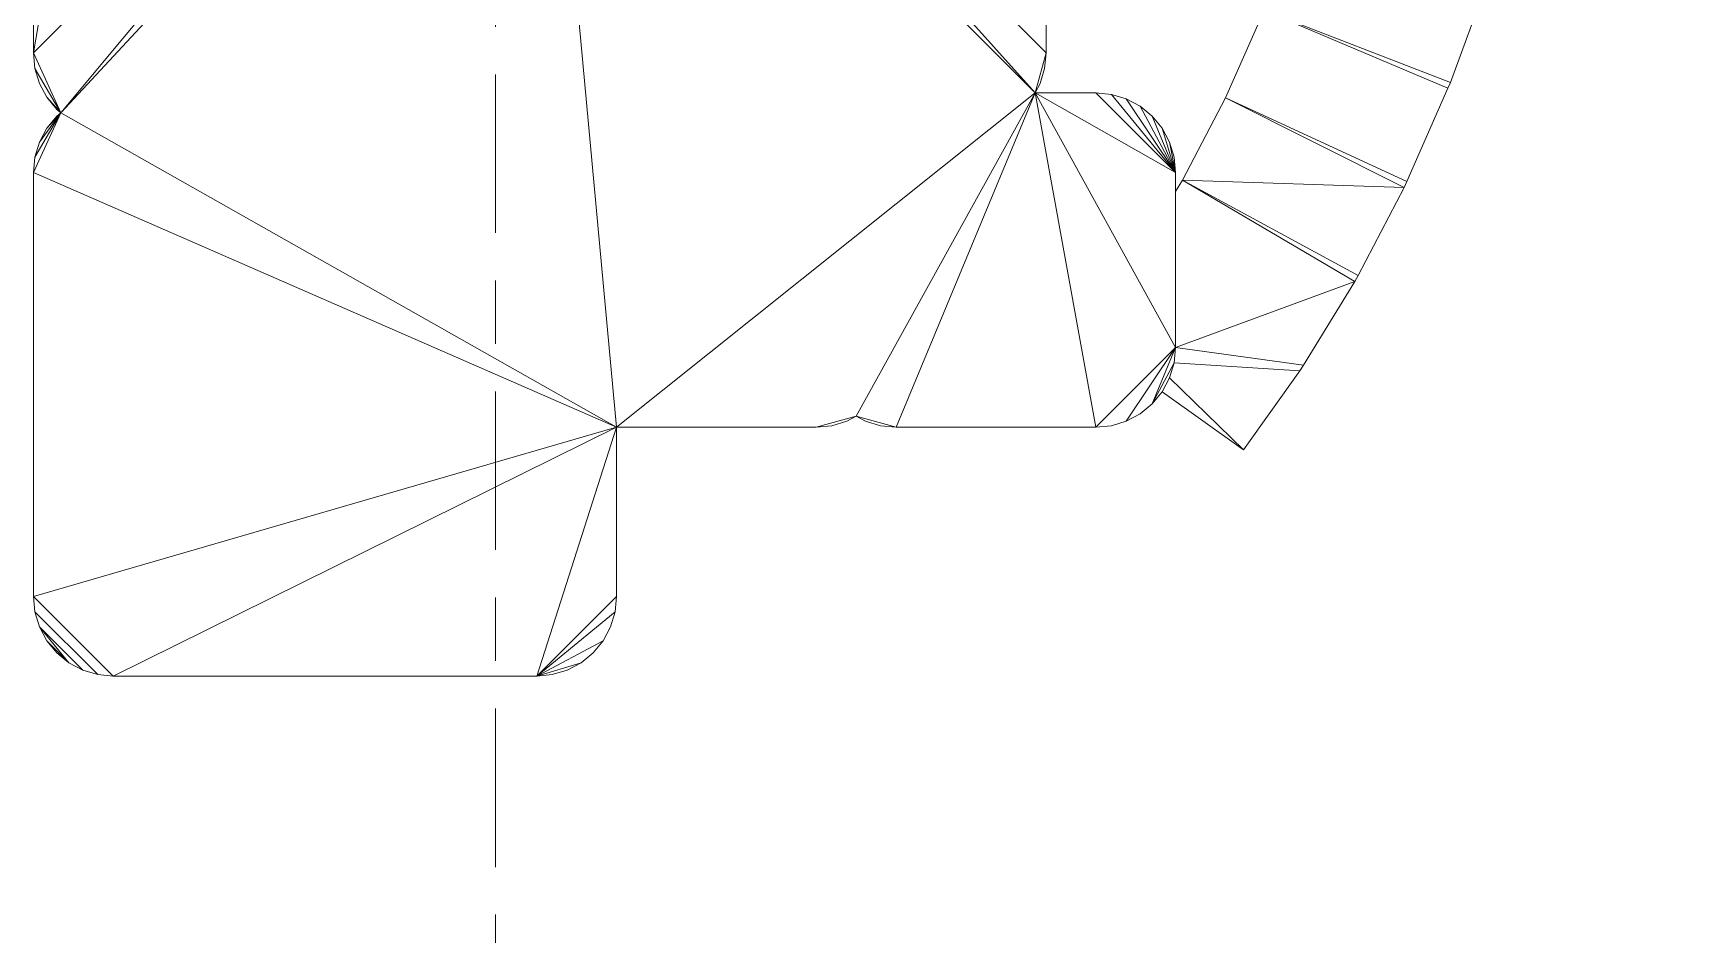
# Model space of a CAD drawing. Header units: millimetres. Extents: x -38221 to 49500, y -52000 to 43639.
# Drawn here: x -18721 to -2000, y -1045 to 7980 of the extents above; entities that cross this region are included whole.
import ezdxf

# ---------------------------------------------------------------- set-up
doc = ezdxf.new("R2010")
doc.units = ezdxf.units.MM
doc.linetypes.add('Centro _1_', pattern=[3175, 635, -476.25, 1587.5, -476.25])
for name, color, linetype, lineweight in [('A-FLOR-LEVL-OTLN', 51, 'Continuous', 9), ('A-MASS-____-OTLN', 70, 'Continuous', 9), ('A-ROOF-____-OTLN', 132, 'Continuous', 9)]:
    doc.layers.add(name, color=color, linetype=linetype, lineweight=lineweight)

msp = doc.modelspace()

# ---------------------------------------------------------------- linework, layer by layer
at = {"layer": 'A-FLOR-LEVL-OTLN', "linetype": 'Centro _1_'}
for p, q in [((-14091, 11855), (-14091, -11741)), ((-14091, 11855, 4000), (-14091, -11741, 4000))]:
    msp.add_line(p, q, dxfattribs=at)

# ---------------------------------------------------------------- meshes
at = {"layer": 'A-MASS-____-OTLN', "color": 9, "transparency": 33554560}
mesh = msp.add_polyface(dxfattribs=at)
corners = [(-18721, 6585, 3200), (-18721, 2342, 3200), (-18706, 2186, 3200), (-18660, 2036, 3200), (-18586, 1898, 3200), (-18487, 1777, 3200), (-18366, 1677, 3200), (-18227, 1603, 3200), (-18077, 1558, 3200), (-17921, 1542, 3200), (-13679, 1542, 3200), (-13523, 1558, 3200), (-13373, 1603, 3200), (-13234, 1677, 3200), (-13113, 1777, 3200), (-13014, 1898, 3200), (-12940, 2036, 3200), (-12894, 2186, 3200), (-12879, 2342, 3200), (-12879, 4035, 3200), (-10879, 4035, 3200), (-10723, 4050, 3200), (-10573, 4096, 3200), (-10479, 4146, 3200), (-10385, 4096, 3200), (-10235, 4050, 3200), (-10079, 4035, 3200), (-8079, 4035, 3200), (-7923, 4050, 3200), (-7773, 4096, 3200), (-7634, 4170, 3200), (-7513, 4269, 3200), (-7414, 4390, 3200), (-7340, 4529, 3200), (-7294, 4679, 3200), (-7279, 4835, 3200), (-7279, 6585, 3200), (-7294, 6741, 3200), (-7340, 6891, 3200), (-7414, 7029, 3200), (-7513, 7151, 3200), (-7634, 7250, 3200), (-7773, 7324, 3200), (-7923, 7369, 3200), (-8079, 7385, 3200), (-8686, 7385, 3200), (-8636, 7479, 3200), (-8591, 7629, 3200), (-8575, 7785, 3200), (-8575, 11658, 3200), (-8591, 11814, 3200), (-8636, 11964, 3200), (-8710, 12102, 3200), (-8810, 12223, 3200), (-8931, 12323, 3200), (-9069, 12397, 3200), (-9219, 12442, 3200), (-9375, 12458, 3200), (-13248, 12458, 3200), (-13404, 12442, 3200), (-13554, 12397, 3200), (-13648, 12347, 3200), (-13742, 12397, 3200), (-13892, 12442, 3200), (-14048, 12458, 3200), (-17921, 12458, 3200), (-18077, 12442, 3200), (-18227, 12397, 3200), (-18366, 12323, 3200), (-18487, 12223, 3200), (-18586, 12102, 3200), (-18660, 11964, 3200), (-18706, 11814, 3200), (-18721, 11658, 3200), (-18721, 7785, 3200), (-18706, 7629, 3200), (-18660, 7479, 3200), (-18586, 7340, 3200), (-18487, 7219, 3200), (-18445, 7185, 3200), (-18487, 7151, 3200), (-18586, 7029, 3200), (-18660, 6891, 3200), (-18706, 6741, 3200)]
mesh.append_faces([[corners[k] for k in face] for face in [(6, 3, 4, 5), (34, 31, 32, 33)]], dxfattribs={"vtx0": -1, "color": 9})
mesh.append_faces([[corners[k] for k in face] for face in [(35, 31, 34)]], dxfattribs={"vtx0": -1, "vtx1": -1, "color": 9})
mesh.append_faces([[corners[k] for k in face] for face in [(23, 26, 45), (61, 19, 45)]], dxfattribs={"vtx0": -1, "vtx1": -1, "vtx2": -1, "color": 9})
mesh.append_faces([[corners[k] for k in face] for face in [(79, 19, 61, 64), (58, 61, 45, 48)]], dxfattribs={"vtx0": -1, "vtx1": -1, "vtx2": -1, "vtx3": -1, "color": 9})
mesh.append_faces([[corners[k] for k in face] for face in [(19, 9, 10, 18), (65, 73, 74, 64), (45, 35, 36, 44), (58, 48, 49), (56, 51, 52, 55), (57, 50, 51, 56)]], dxfattribs={"vtx0": -1, "vtx2": -1, "color": 9})
mesh.append_faces([[corners[k] for k in face] for face in [(19, 0, 1, 9), (79, 83, 0, 19), (45, 19, 20, 23), (45, 26, 27, 35)]], dxfattribs={"vtx0": -1, "vtx2": -1, "vtx3": -1, "color": 9})
mesh.append_faces([[corners[k] for k in face] for face in [(79, 75, 76, 77), (10, 15, 16, 17), (35, 29, 30, 31), (36, 40, 41, 42), (36, 38, 39, 40)]], dxfattribs={"vtx0": -1, "vtx3": -1, "color": 9})
mesh.append_faces([[corners[k] for k in face] for face in [(80, 81, 79), (78, 79, 77), (47, 48, 45, 46)]], dxfattribs={"vtx1": -1, "color": 9})
mesh.append_faces([[corners[k] for k in face] for face in [(82, 83, 79, 81), (6, 7, 3), (14, 15, 10, 13), (65, 66, 73), (17, 18, 10), (28, 29, 35, 27), (43, 44, 36, 42)]], dxfattribs={"vtx1": -1, "vtx2": -1, "color": 9})
mesh.append_faces([[corners[k] for k in face] for face in [(74, 75, 79, 64)]], dxfattribs={"vtx1": -1, "vtx2": -1, "vtx3": -1, "color": 9})
mesh.append_faces([[corners[k] for k in face] for face in [(1, 2, 8, 9), (2, 3, 7, 8), (71, 72, 67, 68), (72, 73, 66, 67), (49, 50, 57, 58)]], dxfattribs={"vtx1": -1, "vtx3": -1, "color": 9})
mesh.append_faces([[corners[k] for k in face] for face in [(59, 60, 61, 58), (21, 22, 23, 20), (53, 54, 55, 52), (36, 37, 38)]], dxfattribs={"vtx2": -1, "color": 9})
mesh.append_faces([[corners[k] for k in face] for face in [(10, 11, 12, 13), (68, 69, 70, 71), (61, 62, 63, 64), (23, 24, 25, 26)]], dxfattribs={"vtx3": -1, "color": 9})
mesh = msp.add_polyface(dxfattribs=at)
corners = [(-18721, 6585), (-18706, 6741), (-18660, 6891), (-18586, 7029), (-18487, 7151), (-18445, 7185), (-18487, 7219), (-18586, 7340), (-18660, 7479), (-18706, 7629), (-18721, 7785), (-18721, 11658), (-18706, 11814), (-18660, 11964), (-18586, 12102), (-18487, 12223), (-18366, 12323), (-18227, 12397), (-18077, 12442), (-17921, 12458), (-14048, 12458), (-13892, 12442), (-13742, 12397), (-13648, 12347), (-13554, 12397), (-13404, 12442), (-13248, 12458), (-9375, 12458), (-9219, 12442), (-9069, 12397), (-8931, 12323), (-8810, 12223), (-8710, 12102), (-8636, 11964), (-8591, 11814), (-8575, 11658), (-8575, 7785), (-8591, 7629), (-8636, 7479), (-8686, 7385), (-8079, 7385), (-7923, 7369), (-7773, 7324), (-7634, 7250), (-7513, 7151), (-7414, 7029), (-7340, 6891), (-7294, 6741), (-7279, 6585), (-7279, 4835), (-7294, 4679), (-7340, 4529), (-7414, 4390), (-7513, 4269), (-7634, 4170), (-7773, 4096), (-7923, 4050), (-8079, 4035), (-10079, 4035), (-10235, 4050), (-10385, 4096), (-10479, 4146), (-10573, 4096), (-10723, 4050), (-10879, 4035), (-12879, 4035), (-12879, 2342), (-12894, 2186), (-12940, 2036), (-13014, 1898), (-13113, 1777), (-13234, 1677), (-13373, 1603), (-13523, 1558), (-13679, 1542), (-17921, 1542), (-18077, 1558), (-18227, 1603), (-18366, 1677), (-18487, 1777), (-18586, 1898), (-18660, 2036), (-18706, 2186), (-18721, 2342)]
mesh.append_faces([[corners[k] for k in face] for face in [(39, 36, 37, 38), (80, 78, 79)]], dxfattribs={"vtx0": -1, "color": 9})
mesh.append_faces([[corners[k] for k in face] for face in [(50, 53, 49), (17, 13, 16)]], dxfattribs={"vtx0": -1, "vtx1": -1, "color": 9})
mesh.append_faces([[corners[k] for k in face] for face in [(58, 61, 39, 57), (36, 39, 26, 35), (39, 23, 26)]], dxfattribs={"vtx0": -1, "vtx1": -1, "vtx2": -1, "color": 9})
mesh.append_faces([[corners[k] for k in face] for face in [(23, 39, 65, 5)]], dxfattribs={"vtx0": -1, "vtx1": -1, "vtx2": -1, "vtx3": -1, "color": 9})
mesh.append_faces([[corners[k] for k in face] for face in [(39, 61, 64, 65), (23, 5, 20, 21)]], dxfattribs={"vtx0": -1, "vtx1": -1, "vtx3": -1, "color": 9})
mesh.append_faces([[corners[k] for k in face] for face in [(35, 26, 27, 34), (83, 75, 76, 82), (82, 76, 77, 81), (81, 77, 78, 80), (11, 18, 19, 10)]], dxfattribs={"vtx0": -1, "vtx2": -1, "color": 9})
mesh.append_faces([[corners[k] for k in face] for face in [(39, 48, 49, 57), (65, 74, 75, 83), (65, 83, 0, 5), (10, 19, 20, 5)]], dxfattribs={"vtx0": -1, "vtx2": -1, "vtx3": -1, "color": 9})
mesh.append_faces([[corners[k] for k in face] for face in [(49, 53, 54, 55), (49, 55, 56, 57), (74, 67, 68, 69), (5, 7, 8, 9)]], dxfattribs={"vtx0": -1, "vtx3": -1, "color": 9})
mesh.append_faces([[corners[k] for k in face] for face in [(63, 64, 61, 62), (22, 23, 21)]], dxfattribs={"vtx1": -1, "color": 9})
mesh.append_faces([[corners[k] for k in face] for face in [(66, 67, 74, 65), (44, 45, 48, 43), (42, 43, 48, 41), (40, 41, 48, 39), (70, 71, 74, 69), (1, 2, 5, 0), (9, 10, 5), (11, 12, 18)]], dxfattribs={"vtx1": -1, "vtx2": -1, "color": 9})
mesh.append_faces([[corners[k] for k in face] for face in [(33, 34, 27, 28), (28, 29, 32, 33), (17, 18, 12, 13)]], dxfattribs={"vtx1": -1, "vtx3": -1, "color": 9})
mesh.append_faces([[corners[k] for k in face] for face in [(59, 60, 61, 58), (46, 47, 48, 45), (72, 73, 74, 71), (3, 4, 5, 2), (14, 15, 16, 13), (5, 6, 7)]], dxfattribs={"vtx2": -1, "color": 9})
mesh.append_faces([[corners[k] for k in face] for face in [(50, 51, 52, 53), (29, 30, 31, 32), (23, 24, 25, 26)]], dxfattribs={"vtx3": -1, "color": 9})
mesh = msp.add_polyface(dxfattribs=at)
corners = [(-18721, 7785, 3200), (-18721, 11658, 3200), (-18721, 11658), (-18721, 7785)]
mesh.append_faces([[corners[k] for k in face] for face in [(0, 1, 2, 3)]], dxfattribs={"color": 9})
mesh = msp.add_polyface(dxfattribs=at)
corners = [(-8575, 11658, 3200), (-8575, 7785, 3200), (-8575, 7785), (-8575, 11658)]
mesh.append_faces([[corners[k] for k in face] for face in [(0, 1, 2, 3)]], dxfattribs={"color": 9})
mesh = msp.add_polyface(dxfattribs=at)
corners = [(-18706, 7629, 3200), (-18721, 7785, 3200), (-18721, 7785), (-18706, 7629)]
mesh.append_faces([[corners[k] for k in face] for face in [(0, 1, 2, 3)]], dxfattribs={"color": 9})
mesh = msp.add_polyface(dxfattribs=at)
corners = [(-8575, 7785, 3200), (-8591, 7629, 3200), (-8591, 7629), (-8575, 7785)]
mesh.append_faces([[corners[k] for k in face] for face in [(0, 1, 2, 3)]], dxfattribs={"color": 9})
mesh = msp.add_polyface(dxfattribs=at)
corners = [(-18660, 7479, 3200), (-18706, 7629, 3200), (-18706, 7629), (-18660, 7479)]
mesh.append_faces([[corners[k] for k in face] for face in [(0, 1, 2, 3)]], dxfattribs={"color": 9})
mesh = msp.add_polyface(dxfattribs=at)
corners = [(-8591, 7629, 3200), (-8636, 7479, 3200), (-8636, 7479), (-8591, 7629)]
mesh.append_faces([[corners[k] for k in face] for face in [(0, 1, 2, 3)]], dxfattribs={"color": 9})
mesh = msp.add_polyface(dxfattribs=at)
corners = [(-18586, 7340, 3200), (-18660, 7479, 3200), (-18660, 7479), (-18586, 7340)]
mesh.append_faces([[corners[k] for k in face] for face in [(0, 1, 2, 3)]], dxfattribs={"color": 9})
mesh = msp.add_polyface(dxfattribs=at)
corners = [(-8636, 7479, 3200), (-8686, 7385, 3200), (-8686, 7385), (-8636, 7479)]
mesh.append_faces([[corners[k] for k in face] for face in [(3, 0, 1, 2)]], dxfattribs={"color": 9})
mesh = msp.add_polyface(dxfattribs=at)
corners = [(-8686, 7385, 3200), (-8079, 7385, 3200), (-8079, 7385), (-8686, 7385)]
mesh.append_faces([[corners[k] for k in face] for face in [(0, 1, 2, 3)]], dxfattribs={"color": 9})
mesh = msp.add_polyface(dxfattribs=at)
corners = [(-8079, 7385, 3200), (-7923, 7369, 3200), (-7923, 7369), (-8079, 7385)]
mesh.append_faces([[corners[k] for k in face] for face in [(0, 1, 2, 3)]], dxfattribs={"color": 9})
mesh = msp.add_polyface(dxfattribs=at)
corners = [(-7923, 7369, 3200), (-7773, 7324, 3200), (-7773, 7324), (-7923, 7369)]
mesh.append_faces([[corners[k] for k in face] for face in [(0, 1, 2, 3)]], dxfattribs={"color": 9})
mesh = msp.add_polyface(dxfattribs=at)
corners = [(-18487, 7219, 3200), (-18586, 7340, 3200), (-18586, 7340), (-18487, 7219)]
mesh.append_faces([[corners[k] for k in face] for face in [(0, 1, 2, 3)]], dxfattribs={"color": 9})
mesh = msp.add_polyface(dxfattribs=at)
corners = [(-18445, 7185, 3200), (-18487, 7219, 3200), (-18487, 7219), (-18445, 7185)]
mesh.append_faces([[corners[k] for k in face] for face in [(0, 1, 2, 3)]], dxfattribs={"color": 9})
mesh = msp.add_polyface(dxfattribs=at)
corners = [(-7773, 7324, 3200), (-7634, 7250, 3200), (-7634, 7250), (-7773, 7324)]
mesh.append_faces([[corners[k] for k in face] for face in [(0, 1, 2, 3)]], dxfattribs={"color": 9})
mesh = msp.add_polyface(dxfattribs=at)
corners = [(-7634, 7250, 3200), (-7513, 7151, 3200), (-7513, 7151), (-7634, 7250)]
mesh.append_faces([[corners[k] for k in face] for face in [(0, 1, 2, 3)]], dxfattribs={"color": 9})
mesh = msp.add_polyface(dxfattribs=at)
corners = [(-18660, 6891, 3200), (-18586, 7029, 3200), (-18586, 7029), (-18660, 6891)]
mesh.append_faces([[corners[k] for k in face] for face in [(3, 0, 1, 2)]], dxfattribs={"color": 9})
mesh = msp.add_polyface(dxfattribs=at)
corners = [(-18586, 7029, 3200), (-18487, 7151, 3200), (-18487, 7151), (-18586, 7029)]
mesh.append_faces([[corners[k] for k in face] for face in [(0, 1, 2, 3)]], dxfattribs={"color": 9})
mesh = msp.add_polyface(dxfattribs=at)
corners = [(-18487, 7151, 3200), (-18445, 7185, 3200), (-18445, 7185), (-18487, 7151)]
mesh.append_faces([[corners[k] for k in face] for face in [(0, 1, 2, 3)]], dxfattribs={"color": 9})
mesh = msp.add_polyface(dxfattribs=at)
corners = [(-7513, 7151, 3200), (-7414, 7029, 3200), (-7414, 7029), (-7513, 7151)]
mesh.append_faces([[corners[k] for k in face] for face in [(0, 1, 2, 3)]], dxfattribs={"color": 9})
mesh = msp.add_polyface(dxfattribs=at)
corners = [(-7414, 7029, 3200), (-7340, 6891, 3200), (-7340, 6891), (-7414, 7029)]
mesh.append_faces([[corners[k] for k in face] for face in [(0, 1, 2, 3)]], dxfattribs={"color": 9})
mesh = msp.add_polyface(dxfattribs=at)
corners = [(-18706, 6741, 3200), (-18660, 6891, 3200), (-18660, 6891), (-18706, 6741)]
mesh.append_faces([[corners[k] for k in face] for face in [(0, 1, 2, 3)]], dxfattribs={"color": 9})
mesh = msp.add_polyface(dxfattribs=at)
corners = [(-7340, 6891, 3200), (-7294, 6741, 3200), (-7294, 6741), (-7340, 6891)]
mesh.append_faces([[corners[k] for k in face] for face in [(0, 1, 2, 3)]], dxfattribs={"color": 9})
mesh = msp.add_polyface(dxfattribs=at)
corners = [(-18721, 6585, 3200), (-18706, 6741, 3200), (-18706, 6741), (-18721, 6585)]
mesh.append_faces([[corners[k] for k in face] for face in [(0, 1, 2, 3)]], dxfattribs={"color": 9})
mesh = msp.add_polyface(dxfattribs=at)
corners = [(-7294, 6741, 3200), (-7279, 6585, 3200), (-7279, 6585), (-7294, 6741)]
mesh.append_faces([[corners[k] for k in face] for face in [(0, 1, 2, 3)]], dxfattribs={"color": 9})
mesh = msp.add_polyface(dxfattribs=at)
corners = [(-18721, 2342, 3200), (-18721, 6585, 3200), (-18721, 6585), (-18721, 2342)]
mesh.append_faces([[corners[k] for k in face] for face in [(0, 1, 2, 3)]], dxfattribs={"color": 9})
mesh = msp.add_polyface(dxfattribs=at)
corners = [(-7279, 6585, 3200), (-7279, 4835, 3200), (-7279, 4835), (-7279, 6585)]
mesh.append_faces([[corners[k] for k in face] for face in [(3, 0, 1, 2)]], dxfattribs={"color": 9})
mesh = msp.add_polyface(dxfattribs=at)
corners = [(-7279, 4835, 3200), (-7294, 4679, 3200), (-7294, 4679), (-7279, 4835)]
mesh.append_faces([[corners[k] for k in face] for face in [(0, 1, 2, 3)]], dxfattribs={"color": 9})
mesh = msp.add_polyface(dxfattribs=at)
corners = [(-7340, 4529, 3200), (-7414, 4390, 3200), (-7414, 4390), (-7340, 4529)]
mesh.append_faces([[corners[k] for k in face] for face in [(0, 1, 2, 3)]], dxfattribs={"color": 9})
mesh = msp.add_polyface(dxfattribs=at)
corners = [(-7294, 4679, 3200), (-7340, 4529, 3200), (-7340, 4529), (-7294, 4679)]
mesh.append_faces([[corners[k] for k in face] for face in [(0, 1, 2, 3)]], dxfattribs={"color": 9})
mesh = msp.add_polyface(dxfattribs=at)
corners = [(-7414, 4390, 3200), (-7513, 4269, 3200), (-7513, 4269), (-7414, 4390)]
mesh.append_faces([[corners[k] for k in face] for face in [(0, 1, 2, 3)]], dxfattribs={"color": 9})
mesh = msp.add_polyface(dxfattribs=at)
corners = [(-7513, 4269, 3200), (-7634, 4170, 3200), (-7634, 4170), (-7513, 4269)]
mesh.append_faces([[corners[k] for k in face] for face in [(0, 1, 2, 3)]], dxfattribs={"color": 9})
mesh = msp.add_polyface(dxfattribs=at)
corners = [(-12879, 4035, 3200), (-12879, 2342, 3200), (-12879, 2342), (-12879, 4035)]
mesh.append_faces([[corners[k] for k in face] for face in [(0, 1, 2, 3)]], dxfattribs={"color": 9})
mesh = msp.add_polyface(dxfattribs=at)
corners = [(-10879, 4035, 3200), (-12879, 4035, 3200), (-12879, 4035), (-10879, 4035)]
mesh.append_faces([[corners[k] for k in face] for face in [(0, 1, 2, 3)]], dxfattribs={"color": 9})
mesh = msp.add_polyface(dxfattribs=at)
corners = [(-10723, 4050, 3200), (-10879, 4035, 3200), (-10879, 4035), (-10723, 4050)]
mesh.append_faces([[corners[k] for k in face] for face in [(3, 0, 1, 2)]], dxfattribs={"color": 9})
mesh = msp.add_polyface(dxfattribs=at)
corners = [(-10573, 4096, 3200), (-10723, 4050, 3200), (-10723, 4050), (-10573, 4096)]
mesh.append_faces([[corners[k] for k in face] for face in [(0, 1, 2, 3)]], dxfattribs={"color": 9})
mesh = msp.add_polyface(dxfattribs=at)
corners = [(-10479, 4146, 3200), (-10573, 4096, 3200), (-10573, 4096), (-10479, 4146)]
mesh.append_faces([[corners[k] for k in face] for face in [(0, 1, 2, 3)]], dxfattribs={"color": 9})
mesh = msp.add_polyface(dxfattribs=at)
corners = [(-10385, 4096, 3200), (-10479, 4146, 3200), (-10479, 4146), (-10385, 4096)]
mesh.append_faces([[corners[k] for k in face] for face in [(3, 0, 1, 2)]], dxfattribs={"color": 9})
mesh = msp.add_polyface(dxfattribs=at)
corners = [(-10235, 4050, 3200), (-10385, 4096, 3200), (-10385, 4096), (-10235, 4050)]
mesh.append_faces([[corners[k] for k in face] for face in [(0, 1, 2, 3)]], dxfattribs={"color": 9})
mesh = msp.add_polyface(dxfattribs=at)
corners = [(-10079, 4035, 3200), (-10235, 4050, 3200), (-10235, 4050), (-10079, 4035)]
mesh.append_faces([[corners[k] for k in face] for face in [(3, 0, 1, 2)]], dxfattribs={"color": 9})
mesh = msp.add_polyface(dxfattribs=at)
corners = [(-8079, 4035, 3200), (-10079, 4035, 3200), (-10079, 4035), (-8079, 4035)]
mesh.append_faces([[corners[k] for k in face] for face in [(3, 0, 1, 2)]], dxfattribs={"color": 9})
mesh = msp.add_polyface(dxfattribs=at)
corners = [(-7923, 4050, 3200), (-8079, 4035, 3200), (-8079, 4035), (-7923, 4050)]
mesh.append_faces([[corners[k] for k in face] for face in [(0, 1, 2, 3)]], dxfattribs={"color": 9})
mesh = msp.add_polyface(dxfattribs=at)
corners = [(-7773, 4096, 3200), (-7923, 4050, 3200), (-7923, 4050), (-7773, 4096)]
mesh.append_faces([[corners[k] for k in face] for face in [(0, 1, 2, 3)]], dxfattribs={"color": 9})
mesh = msp.add_polyface(dxfattribs=at)
corners = [(-7634, 4170, 3200), (-7773, 4096, 3200), (-7773, 4096), (-7634, 4170)]
mesh.append_faces([[corners[k] for k in face] for face in [(0, 1, 2, 3)]], dxfattribs={"color": 9})
mesh = msp.add_polyface(dxfattribs=at)
corners = [(-18706, 2186, 3200), (-18721, 2342, 3200), (-18721, 2342), (-18706, 2186)]
mesh.append_faces([[corners[k] for k in face] for face in [(0, 1, 2, 3)]], dxfattribs={"color": 9})
mesh = msp.add_polyface(dxfattribs=at)
corners = [(-12879, 2342, 3200), (-12894, 2186, 3200), (-12894, 2186), (-12879, 2342)]
mesh.append_faces([[corners[k] for k in face] for face in [(0, 1, 2, 3)]], dxfattribs={"color": 9})
mesh = msp.add_polyface(dxfattribs=at)
corners = [(-18660, 2036, 3200), (-18706, 2186, 3200), (-18706, 2186), (-18660, 2036)]
mesh.append_faces([[corners[k] for k in face] for face in [(0, 1, 2, 3)]], dxfattribs={"color": 9})
mesh = msp.add_polyface(dxfattribs=at)
corners = [(-12894, 2186, 3200), (-12940, 2036, 3200), (-12940, 2036), (-12894, 2186)]
mesh.append_faces([[corners[k] for k in face] for face in [(0, 1, 2, 3)]], dxfattribs={"color": 9})
mesh = msp.add_polyface(dxfattribs=at)
corners = [(-18586, 1898, 3200), (-18660, 2036, 3200), (-18660, 2036), (-18586, 1898)]
mesh.append_faces([[corners[k] for k in face] for face in [(0, 1, 2, 3)]], dxfattribs={"color": 9})
mesh = msp.add_polyface(dxfattribs=at)
corners = [(-12940, 2036, 3200), (-13014, 1898, 3200), (-13014, 1898), (-12940, 2036)]
mesh.append_faces([[corners[k] for k in face] for face in [(0, 1, 2, 3)]], dxfattribs={"color": 9})
mesh = msp.add_polyface(dxfattribs=at)
corners = [(-18487, 1777, 3200), (-18586, 1898, 3200), (-18586, 1898), (-18487, 1777)]
mesh.append_faces([[corners[k] for k in face] for face in [(0, 1, 2, 3)]], dxfattribs={"color": 9})
mesh = msp.add_polyface(dxfattribs=at)
corners = [(-13014, 1898, 3200), (-13113, 1777, 3200), (-13113, 1777), (-13014, 1898)]
mesh.append_faces([[corners[k] for k in face] for face in [(0, 1, 2, 3)]], dxfattribs={"color": 9})
mesh = msp.add_polyface(dxfattribs=at)
corners = [(-18366, 1677, 3200), (-18487, 1777, 3200), (-18487, 1777), (-18366, 1677)]
mesh.append_faces([[corners[k] for k in face] for face in [(0, 1, 2, 3)]], dxfattribs={"color": 9})
mesh = msp.add_polyface(dxfattribs=at)
corners = [(-18227, 1603, 3200), (-18366, 1677, 3200), (-18366, 1677), (-18227, 1603)]
mesh.append_faces([[corners[k] for k in face] for face in [(3, 0, 1, 2)]], dxfattribs={"color": 9})
mesh = msp.add_polyface(dxfattribs=at)
corners = [(-13234, 1677, 3200), (-13373, 1603, 3200), (-13373, 1603), (-13234, 1677)]
mesh.append_faces([[corners[k] for k in face] for face in [(0, 1, 2, 3)]], dxfattribs={"color": 9})
mesh = msp.add_polyface(dxfattribs=at)
corners = [(-13113, 1777, 3200), (-13234, 1677, 3200), (-13234, 1677), (-13113, 1777)]
mesh.append_faces([[corners[k] for k in face] for face in [(0, 1, 2, 3)]], dxfattribs={"color": 9})
mesh = msp.add_polyface(dxfattribs=at)
corners = [(-18077, 1558, 3200), (-18227, 1603, 3200), (-18227, 1603), (-18077, 1558)]
mesh.append_faces([[corners[k] for k in face] for face in [(3, 0, 1, 2)]], dxfattribs={"color": 9})
mesh = msp.add_polyface(dxfattribs=at)
corners = [(-17921, 1542, 3200), (-18077, 1558, 3200), (-18077, 1558), (-17921, 1542)]
mesh.append_faces([[corners[k] for k in face] for face in [(3, 0, 1, 2)]], dxfattribs={"color": 9})
mesh = msp.add_polyface(dxfattribs=at)
corners = [(-13679, 1542, 3200), (-17921, 1542, 3200), (-17921, 1542), (-13679, 1542)]
mesh.append_faces([[corners[k] for k in face] for face in [(0, 1, 2, 3)]], dxfattribs={"color": 9})
mesh = msp.add_polyface(dxfattribs=at)
corners = [(-13523, 1558, 3200), (-13679, 1542, 3200), (-13679, 1542), (-13523, 1558)]
mesh.append_faces([[corners[k] for k in face] for face in [(0, 1, 2, 3)]], dxfattribs={"color": 9})
mesh = msp.add_polyface(dxfattribs=at)
corners = [(-13373, 1603, 3200), (-13523, 1558, 3200), (-13523, 1558), (-13373, 1603)]
mesh.append_faces([[corners[k] for k in face] for face in [(0, 1, 2, 3)]], dxfattribs={"color": 9})
at = {"layer": 'A-ROOF-____-OTLN', "color": 10}
mesh = msp.add_polyface(dxfattribs=at)
corners = [(-6778, 7335, 2900), (-6393, 8208, 2900), (-6054, 9130, 2900), (-5761, 10101, 2900), (-5515, 11123, 2900), (-5315, 12195, 2900), (-5164, 13317, 2900), (-5061, 14489, 2900), (-5006, 15712, 2900), (-5000, 17005, 2900), (-4000, 17000, 2900), (-2000, 17000, 2900), (-2000, 15000, 2900), (-3036, 15000, 2900), (-3064, 14378, 2900), (-3066, 14335, 2900), (-3174, 13118, 2900), (-3179, 13072, 2900), (-3337, 11903, 2900), (-3345, 11854, 2900), (-3553, 10732, 2900), (-3564, 10680, 2900), (-3823, 9605, 2900), (-3838, 9551, 2900), (-4148, 8524, 2900), (-4167, 8467, 2900), (-4527, 7488, 2900), (-4551, 7430, 2900), (-4962, 6498, 2900), (-4990, 6438, 2900), (-5452, 5554, 2900), (-5485, 5495, 2900), (-5998, 4658, 2900), (-6036, 4599, 2900), (-6599, 3810, 2900), (-7414, 4390, 2900), (-7340, 4529, 2900), (-7294, 4679, 2900), (-7279, 4835, 2900), (-7279, 6396, 2900), (-7209, 6510, 2900)]
mesh.append_faces([[corners[k] for k in face] for face in [(27, 1, 26), (29, 0, 28)]], dxfattribs={"vtx0": -1, "vtx1": -1, "color": 10})
mesh.append_faces([[corners[k] for k in face] for face in [(33, 37, 38, 32), (34, 36, 37, 33), (23, 2, 3, 22), (21, 3, 4, 20)]], dxfattribs={"vtx0": -1, "vtx2": -1, "color": 10})
mesh.append_faces([[corners[k] for k in face] for face in [(31, 38, 39, 40)]], dxfattribs={"vtx0": -1, "vtx3": -1, "color": 10})
mesh.append_faces([[corners[k] for k in face] for face in [(31, 32, 38), (30, 31, 40), (24, 25, 2, 23), (21, 22, 3), (16, 17, 6), (18, 19, 5), (14, 15, 7)]], dxfattribs={"vtx1": -1, "vtx2": -1, "color": 10})
mesh.append_faces([[corners[k] for k in face] for face in [(40, 0, 29, 30), (1, 2, 25, 26), (0, 1, 27, 28), (4, 5, 19, 20), (6, 7, 15, 16), (7, 8, 13, 14), (5, 6, 17, 18)]], dxfattribs={"vtx1": -1, "vtx3": -1, "color": 10})
mesh.append_faces([[corners[k] for k in face] for face in [(34, 35, 36), (11, 12, 13, 10)]], dxfattribs={"vtx2": -1, "color": 10})
mesh.append_faces([[corners[k] for k in face] for face in [(8, 9, 10, 13)]], dxfattribs={"vtx2": -1, "vtx3": -1, "color": 10})
mesh = msp.add_polyface(dxfattribs=at)
corners = [(-6393, 8208, 3025), (-6778, 7335, 3025), (-7209, 6510, 3025), (-7279, 6396, 3025), (-7279, 4835, 3025), (-7294, 4679, 3025), (-7340, 4529, 3025), (-7414, 4390, 3025), (-6599, 3810, 3025), (-6036, 4599, 3025), (-5998, 4658, 3025), (-5485, 5495, 3025), (-5452, 5554, 3025), (-4990, 6438, 3025), (-4962, 6498, 3025), (-4551, 7430, 3025), (-4527, 7488, 3025), (-4167, 8467, 3025), (-4148, 8524, 3025), (-3838, 9551, 3025), (-3823, 9605, 3025), (-3564, 10680, 3025), (-3553, 10732, 3025), (-3345, 11854, 3025), (-3337, 11903, 3025), (-3179, 13072, 3025), (-3174, 13118, 3025), (-3066, 14335, 3025), (-3064, 14378, 3025), (-3036, 15000, 3025), (-2000, 15000, 3025), (-2000, 17000, 3025), (-4000, 17000, 3025), (-5000, 17005, 3025), (-5006, 15712, 3025), (-5061, 14489, 3025), (-5164, 13317, 3025), (-5315, 12195, 3025), (-5515, 11123, 3025), (-5761, 10101, 3025), (-6054, 9130, 3025)]
mesh.append_faces([[corners[k] for k in face] for face in [(16, 0, 15)]], dxfattribs={"vtx0": -1, "vtx1": -1, "color": 10})
mesh.append_faces([[corners[k] for k in face] for face in [(4, 10, 11), (17, 40, 0, 16), (15, 0, 1, 14), (23, 37, 38, 22), (29, 34, 35, 28), (25, 36, 37, 24), (39, 20, 21), (37, 23, 24)]], dxfattribs={"vtx0": -1, "vtx2": -1, "color": 10})
mesh.append_faces([[corners[k] for k in face] for face in [(2, 11, 12, 13), (40, 17, 18, 19), (36, 25, 26, 27)]], dxfattribs={"vtx0": -1, "vtx3": -1, "color": 10})
mesh.append_faces([[corners[k] for k in face] for face in [(3, 4, 11, 2)]], dxfattribs={"vtx1": -1, "vtx2": -1, "color": 10})
mesh.append_faces([[corners[k] for k in face] for face in [(4, 5, 9, 10), (5, 6, 8, 9), (1, 2, 13, 14), (39, 40, 19, 20), (35, 36, 27, 28), (38, 39, 21, 22)]], dxfattribs={"vtx1": -1, "vtx3": -1, "color": 10})
mesh.append_faces([[corners[k] for k in face] for face in [(6, 7, 8)]], dxfattribs={"vtx2": -1, "color": 10})
mesh.append_faces([[corners[k] for k in face] for face in [(32, 33, 34, 29)]], dxfattribs={"vtx2": -1, "vtx3": -1, "color": 10})
mesh.append_faces([[corners[k] for k in face] for face in [(29, 30, 31, 32)]], dxfattribs={"vtx3": -1, "color": 10})
mesh = msp.add_polyface(dxfattribs=at)
corners = [(-4167, 8467, 3025), (-4527, 7488, 3025), (-4527, 7488, 2900), (-4167, 8467, 2900)]
mesh.append_faces([[corners[k] for k in face] for face in [(0, 1, 2, 3)]], dxfattribs={"color": 10})
mesh = msp.add_polyface(dxfattribs=at)
corners = [(-6778, 7335, 3025), (-6393, 8208, 3025), (-6393, 8208, 2900), (-6778, 7335, 2900)]
mesh.append_faces([[corners[k] for k in face] for face in [(1, 2, 3, 0)]], dxfattribs={"color": 10})
mesh = msp.add_polyface(dxfattribs=at)
corners = [(-4551, 7430, 3025), (-4962, 6498, 3025), (-4962, 6498, 2900), (-4551, 7430, 2900)]
mesh.append_faces([[corners[k] for k in face] for face in [(1, 2, 3, 0)]], dxfattribs={"color": 10})
mesh = msp.add_polyface(dxfattribs=at)
corners = [(-4527, 7488, 3025), (-4551, 7430, 3025), (-4551, 7430, 2900), (-4527, 7488, 2900)]
mesh.append_faces([[corners[k] for k in face] for face in [(1, 2, 3, 0)]], dxfattribs={"color": 10})
mesh = msp.add_polyface(dxfattribs=at)
corners = [(-7209, 6510, 3025), (-6778, 7335, 3025), (-6778, 7335, 2900), (-7209, 6510, 2900)]
mesh.append_faces([[corners[k] for k in face] for face in [(0, 1, 2, 3)]], dxfattribs={"color": 10})
mesh = msp.add_polyface(dxfattribs=at)
corners = [(-7279, 6396, 3025), (-7209, 6510, 3025), (-7209, 6510, 2900), (-7279, 6396, 2900)]
mesh.append_faces([[corners[k] for k in face] for face in [(0, 1, 2, 3)]], dxfattribs={"color": 10})
mesh = msp.add_polyface(dxfattribs=at)
corners = [(-7279, 4835, 3025), (-7279, 6396, 3025), (-7279, 6396, 2900), (-7279, 4835, 2900)]
mesh.append_faces([[corners[k] for k in face] for face in [(1, 2, 3, 0)]], dxfattribs={"color": 10})
mesh = msp.add_polyface(dxfattribs=at)
corners = [(-4990, 6438, 3025), (-5452, 5554, 3025), (-5452, 5554, 2900), (-4990, 6438, 2900)]
mesh.append_faces([[corners[k] for k in face] for face in [(1, 2, 3, 0)]], dxfattribs={"color": 10})
mesh = msp.add_polyface(dxfattribs=at)
corners = [(-4962, 6498, 3025), (-4990, 6438, 3025), (-4990, 6438, 2900), (-4962, 6498, 2900)]
mesh.append_faces([[corners[k] for k in face] for face in [(1, 2, 3, 0)]], dxfattribs={"color": 10})
mesh = msp.add_polyface(dxfattribs=at)
corners = [(-5452, 5554, 3025), (-5485, 5495, 3025), (-5485, 5495, 2900), (-5452, 5554, 2900)]
mesh.append_faces([[corners[k] for k in face] for face in [(1, 2, 3, 0)]], dxfattribs={"color": 10})
mesh = msp.add_polyface(dxfattribs=at)
corners = [(-5485, 5495, 3025), (-5998, 4658, 3025), (-5998, 4658, 2900), (-5485, 5495, 2900)]
mesh.append_faces([[corners[k] for k in face] for face in [(1, 2, 3, 0)]], dxfattribs={"color": 10})
mesh = msp.add_polyface(dxfattribs=at)
corners = [(-7294, 4679, 3025), (-7279, 4835, 3025), (-7279, 4835, 2900), (-7294, 4679, 2900)]
mesh.append_faces([[corners[k] for k in face] for face in [(1, 2, 3, 0)]], dxfattribs={"color": 10})
mesh = msp.add_polyface(dxfattribs=at)
corners = [(-7414, 4390, 3025), (-7340, 4529, 3025), (-7340, 4529, 2900), (-7414, 4390, 2900)]
mesh.append_faces([[corners[k] for k in face] for face in [(1, 2, 3, 0)]], dxfattribs={"color": 10})
mesh = msp.add_polyface(dxfattribs=at)
corners = [(-7340, 4529, 3025), (-7294, 4679, 3025), (-7294, 4679, 2900), (-7340, 4529, 2900)]
mesh.append_faces([[corners[k] for k in face] for face in [(1, 2, 3, 0)]], dxfattribs={"color": 10})
mesh = msp.add_polyface(dxfattribs=at)
corners = [(-6036, 4599, 3025), (-6599, 3810, 3025), (-6599, 3810, 2900), (-6036, 4599, 2900)]
mesh.append_faces([[corners[k] for k in face] for face in [(0, 1, 2, 3)]], dxfattribs={"color": 10})
mesh = msp.add_polyface(dxfattribs=at)
corners = [(-5998, 4658, 3025), (-6036, 4599, 3025), (-6036, 4599, 2900), (-5998, 4658, 2900)]
mesh.append_faces([[corners[k] for k in face] for face in [(1, 2, 3, 0)]], dxfattribs={"color": 10})
mesh = msp.add_polyface(dxfattribs=at)
corners = [(-6599, 3810, 3025), (-7414, 4390, 3025), (-7414, 4390, 2900), (-6599, 3810, 2900)]
mesh.append_faces([[corners[k] for k in face] for face in [(0, 1, 2, 3)]], dxfattribs={"color": 10})

doc.saveas('drawing.dxf')
